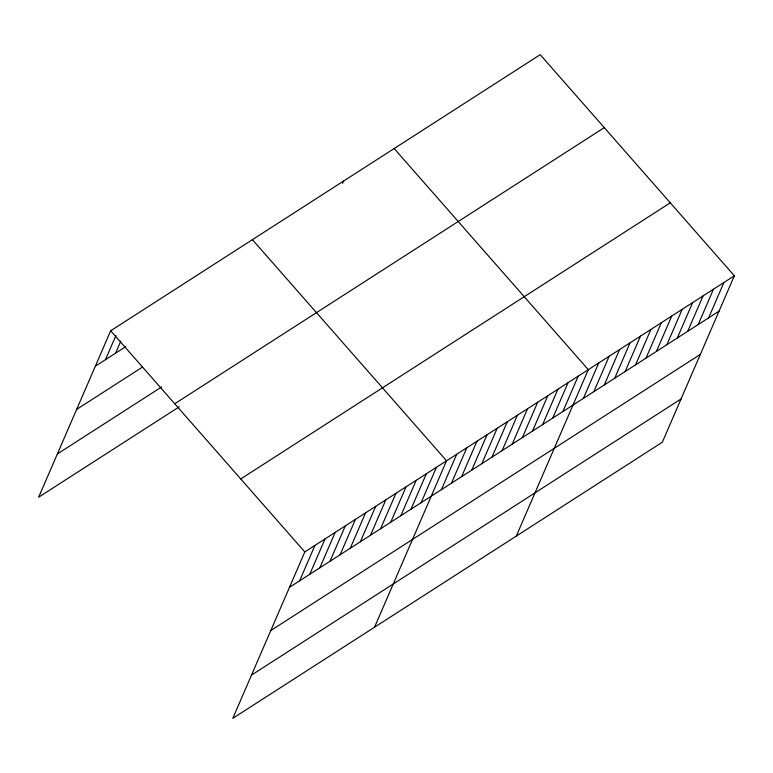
<?xml version="1.0" encoding="UTF-8"?>
<svg xmlns="http://www.w3.org/2000/svg" width="773" height="773" viewBox="0 0 773 773"><rect width="100%" height="100%" fill="white"/><g stroke="black" fill="none" stroke-linecap="round" stroke-linejoin="round"><path stroke-width="1.16" d="M734.35 275.797L304.804 551.922L232.789 718.339L662.335 442.214L734.35 275.797L540.211 54.661L110.665 330.786L38.65 497.203L179.384 406.733M105.476 359.658L116.008 335.337M115.602 353.155L120.868 340.99M342.584 183.298L343.541 181.085M299.624 580.794L314.93 545.409M309.741 574.291L325.056 538.907M319.867 567.778L335.182 532.394M329.994 561.266L345.309 525.882M340.12 554.763L355.435 519.379M350.246 548.25L365.561 512.866M360.373 541.747L375.678 506.363M370.499 535.235L385.804 499.851M380.616 528.722L395.931 493.338M390.742 522.219L406.057 486.835M400.868 515.707L416.183 480.323M410.994 509.204L426.31 473.82M421.121 502.692L436.436 467.307M374.538 627.222L446.552 460.795L252.413 239.669M441.373 489.676L456.679 454.292M451.49 483.164L466.805 447.78M461.616 476.661L476.931 441.277M471.743 470.148L487.058 434.764M481.869 463.636L497.184 428.252M491.995 457.133L507.31 421.749M502.121 450.62L517.427 415.236M512.248 444.117L527.553 408.733M522.364 437.605L537.679 402.221M532.491 431.092L547.806 395.708M542.617 424.59L557.932 389.206M552.743 418.077L568.058 382.693M562.87 411.574L578.185 376.19M516.287 536.095L588.301 369.678L394.162 148.542M583.422 398.356L598.737 362.972M593.857 391.65L609.172 356.266M604.293 384.944L619.598 349.56M614.719 378.239L630.034 342.854M625.154 371.533L640.459 336.149M635.58 364.827L650.895 329.443M646.015 358.121L661.33 322.737M656.451 351.415L671.756 316.031M666.877 344.71L682.192 309.326M677.312 338.004L692.627 302.62M687.738 331.298L703.053 295.914M698.174 324.592L713.489 289.208M708.609 317.887L723.915 282.503M95.35 366.17L125.728 346.642M76.643 409.41L142.454 367.107M57.366 453.964L161.654 386.925M174.737 403.757L604.273 127.632M240.741 478.941L670.288 202.816M289.498 587.306L719.035 311.181M270.782 630.546L700.328 354.421M251.505 675.1L681.042 398.974M110.665 330.786L304.804 551.922"/></g></svg>
